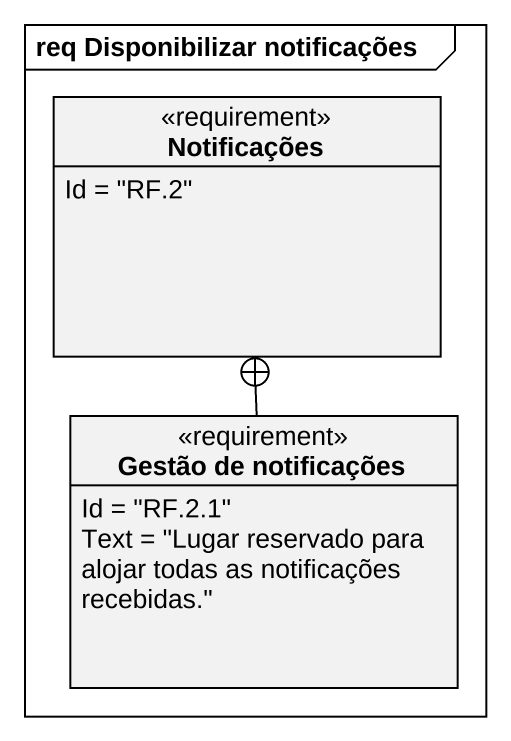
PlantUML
@startuml
mainframe req Disponibilizar notificações
hide circle
hide empty members
class Notificações <<requirement>> {
  Id = "RF.2"
}
class "Gestão de notificações" as Gestão_de_notificações <<requirement>> {
  Id = "RF.2.1"
  Text = "Lugar reservado para alojar todas as notificações recebidas."
}
Gestão_de_notificações -up-+ Notificações
@enduml
